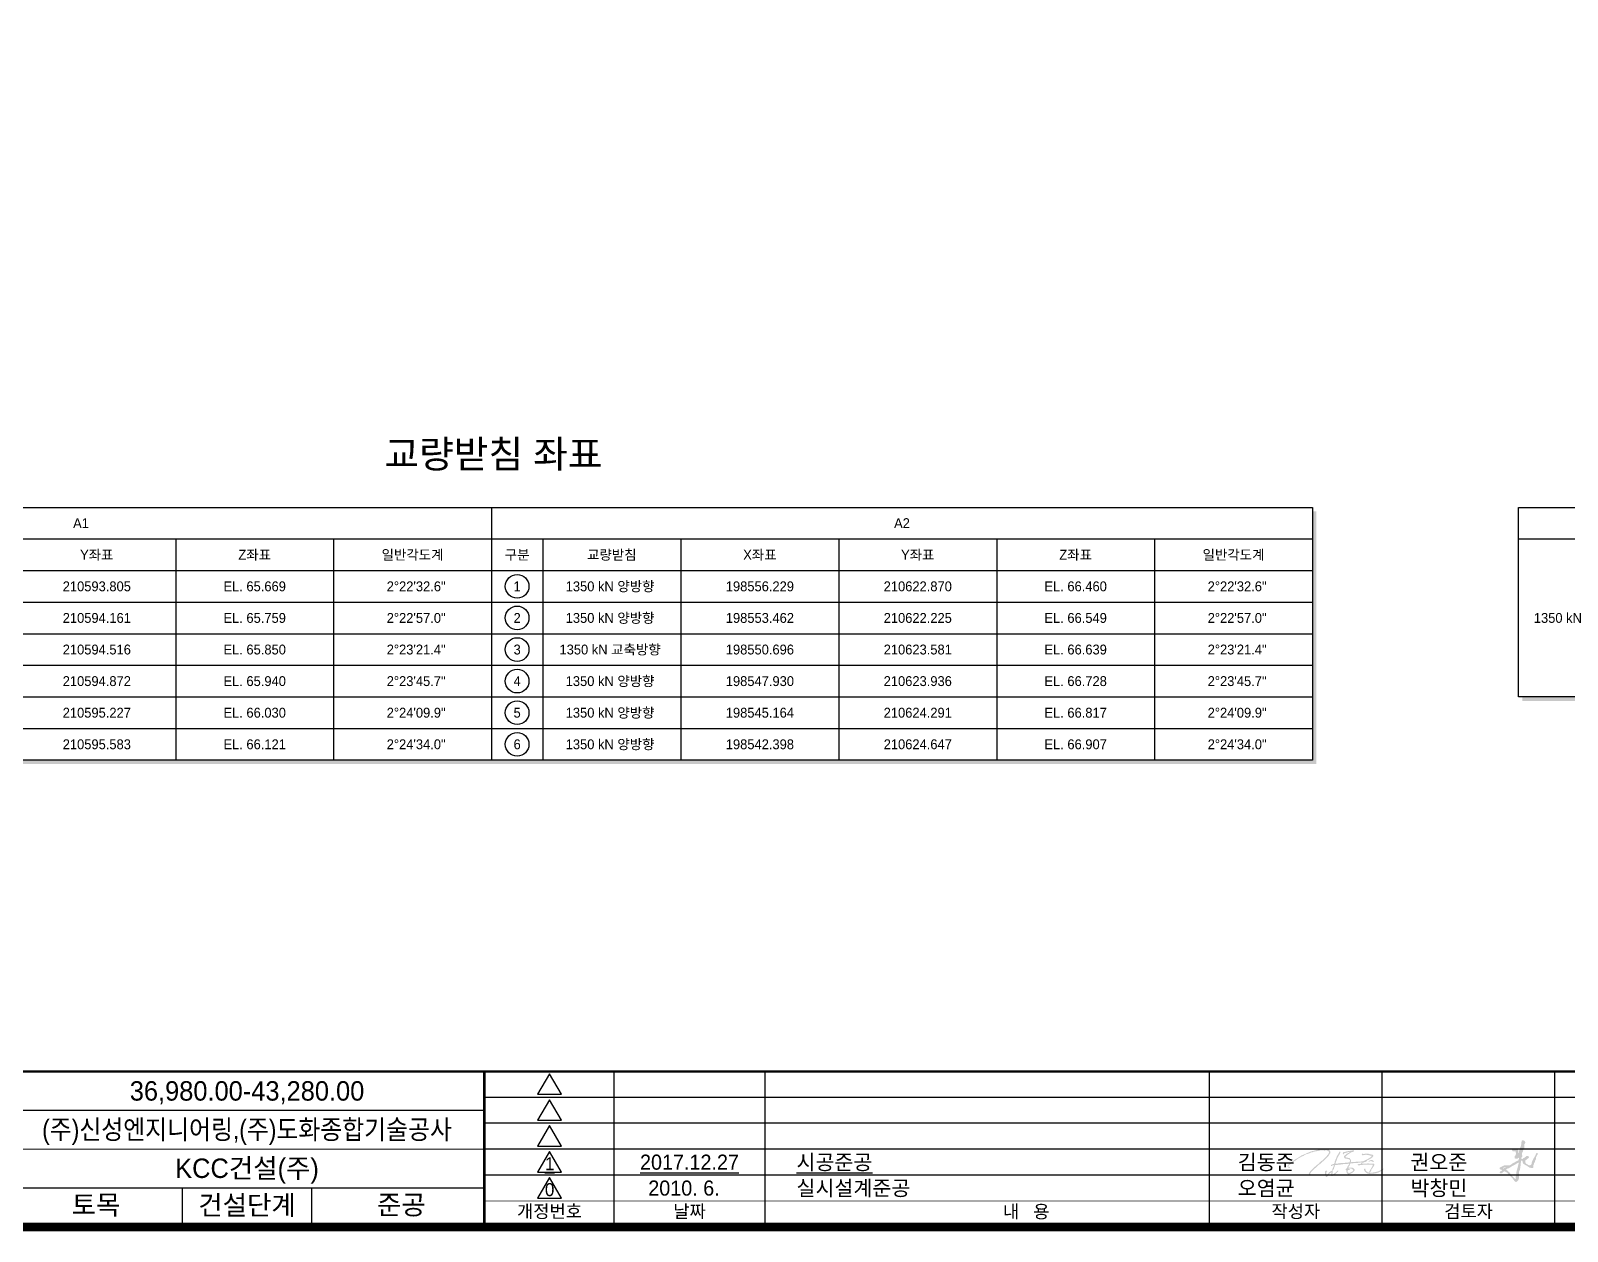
# Model space of a CAD drawing. Header units: feet. Extents: x 0 to 556837, y 0 to 393764.
# Drawn here: x 129597 to 363178, y 16467 to 198882 of the extents above; entities that cross this region are included whole.
import ezdxf
from ezdxf.enums import TextEntityAlignment as Align

# ---------------------------------------------------------------- set-up
doc = ezdxf.new("R2010")
doc.units = ezdxf.units.FT
doc.header["$LTSCALE"] = 150
doc.header["$MEASUREMENT"] = 0
for name, color, linetype in [('CS-DIMT', 3, 'CONTINUOUS'), ('CS-TABL-LIN2', 1, 'CONTINUOUS'), ('CX-BORD', 3, 'CONTINUOUS'), ('CX-BORD-LIN1', 4, 'CONTINUOUS'), ('CX-BORD-LIN2', 3, 'CONTINUOUS'), ('CX-BORD-TEX2', 7, 'CONTINUOUS'), ('CX-BORD-TEX3', 6, 'CONTINUOUS')]:
    doc.layers.add(name, color=color, linetype=linetype)
doc.styles.add('TB_TEXT', font='')
doc.styles.add('TB_WBTXT', font='')
doc.styles.add('TB_WMTXT', font='')
doc.styles.get('TB_TEXT').set_extended_font_data('Dotum')
doc.styles.get('TB_WBTXT').set_extended_font_data('Dotum')
doc.styles.get('TB_WMTXT').set_extended_font_data('Dotum')

# ---------------------------------------------------------------- blocks, each defined once
blk = doc.blocks.new('CXBLKA1-KHC_C2')
at = {"layer": 'CX-BORD-TEX2'}
h = blk.add_hatch(color=256, dxfattribs=at)
h.paths.add_polyline_path([(1744.9, 109.7), (1744.5, 109.4), (1744.5, 109.1), (1744.8, 108.7), (1745.3, 108.5), (1745.6, 108.3), (1745.9, 108), (1746.4, 107.5), (1747, 107), (1747.2, 106.6), (1747.6, 106.1), (1748.2, 105.1), (1748.7, 104.8), (1749.2, 104.2), (1749.7, 103.6), (1750.1, 103.3), (1750.4, 102.8), (1750.9, 102.4), (1751, 102.2), (1751.3, 102.1), (1751.6, 102), (1751.7, 102.3), (1751.8, 102.8), (1751.7, 103.5), (1751.8, 104), (1751.9, 104.5), (1752.2, 104.8), (1752.2, 105.3), (1752.2, 106.6), (1752.2, 107.1), (1752.4, 107.9), (1752.6, 108.7), (1752.9, 109.7), (1753, 110.1), (1753.4, 111.8), (1753.6, 112.5), (1753.7, 113.1), (1753.9, 113.5), (1753.9, 114.2), (1753.9, 114.4), (1753.8, 114.5), (1753.3, 114.3), (1752.6, 113.9), (1752, 113.5), (1751.4, 113), (1750.8, 112.8), (1750.4, 112.5), (1750, 112.3), (1749.3, 112), (1748.8, 111.7), (1747.9, 111.1), (1747.7, 110.9), (1747.1, 110.7), (1746.6, 110.3), (1746.4, 110.1), (1745.5, 110), (1745.4, 109.9)], flags=16)
h.paths.add_polyline_path([(1743.3, 110.9), (1742.9, 110.7), (1742.4, 110.6), (1742.1, 110.3), (1742.1, 110), (1742.1, 109.8), (1742.7, 110.2), (1743, 110.5), (1743.5, 110.5), (1743.7, 110.6), (1743.9, 110.8), (1744.1, 110.9), (1744.3, 111), (1744.5, 111.1), (1744.1, 111.1), (1743.8, 111), (1743.6, 111), (1743.5, 111)], flags=16)
h.paths.add_polyline_path([(1743.8, 107.7), (1743.3, 107.8), (1742.6, 107.7), (1742.1, 107.2), (1741.5, 106.6), (1740.7, 106.3), (1740, 106.5), (1739.6, 106.8), (1739.4, 107.1), (1739.4, 107.3), (1740, 107.7), (1740.4, 108), (1740.9, 108.2), (1741.2, 108.6), (1741.2, 108.9), (1740.8, 109.1), (1739.7, 109.4), (1739.4, 110), (1739.4, 110.3), (1739.4, 110.6), (1740.2, 111), (1741.7, 111.8), (1742.3, 112.1), (1743.2, 112.4), (1743.7, 112.4), (1744.4, 112.4), (1745.3, 112.4), (1746.2, 112.4), (1747.1, 112.4), (1747.3, 112.5), (1748.2, 113.1), (1748.8, 113.5), (1749.5, 114), (1751, 114.8), (1752.1, 115.4), (1752.8, 115.8), (1753.3, 116), (1753.7, 116.1), (1754, 116.7), (1754.1, 117.3), (1754.1, 118), (1754, 118.3), (1753.8, 118.1), (1753.4, 117.8), (1753.1, 117.5), (1752.4, 117.4), (1751.5, 117.6), (1751, 117.8), (1750.9, 118.2), (1750.8, 118.7), (1750.9, 119.5), (1751.7, 120.3), (1751.8, 120.7), (1751.9, 121.1), (1751.8, 121.9), (1751.7, 122.8), (1751.5, 123), (1750.7, 123), (1749.4, 123.2), (1749, 123.8), (1749, 124.3), (1749.7, 124.6), (1750.5, 124.7), (1751.8, 124.7), (1752.8, 124.5), (1753.3, 124.3), (1753.6, 124), (1753.7, 123.3), (1753.7, 122.4), (1753.6, 121.9), (1753.8, 121.8), (1754, 121.9), (1754.3, 122.3), (1754.2, 122.7), (1754.2, 123.2), (1754.5, 123.8), (1754.7, 124.2), (1754.9, 125.4), (1755.5, 126.6), (1755.9, 128.4), (1756, 129.2), (1756.1, 129.7), (1756.1, 130.1), (1756.2, 130.7), (1756.3, 131.1), (1756.5, 131.4), (1757.1, 131.5), (1757.6, 131.4), (1758.3, 131), (1758.7, 130.5), (1758.9, 130), (1758.9, 129.3), (1758.4, 128.7), (1758.3, 128.5), (1758.3, 127.6), (1758.2, 126.9), (1758.2, 126.3), (1758.2, 125.6), (1757.9, 125), (1757.6, 124.4), (1757.4, 124), (1757.3, 123.1), (1756.8, 122.4), (1756.6, 121.8), (1756.5, 120.4), (1756.7, 119.9), (1756.6, 118.9), (1756.5, 118.7), (1756.1, 118.4), (1756, 118), (1756.1, 117.4), (1756.4, 117.2), (1756.8, 117.2), (1757.1, 117.6), (1757.6, 117.9), (1758, 118), (1758.3, 118.2), (1758.8, 118.6), (1760.1, 119.6), (1760.9, 119.5), (1761.7, 119.1), (1761.7, 118.7), (1761.8, 118.3), (1761.1, 117.6), (1760.5, 117.3), (1759.5, 116.4), (1759.1, 116.2), (1759, 115.9), (1759, 115.4), (1759, 115.1), (1759.1, 114.4), (1759.6, 113.7), (1760.5, 113.2), (1761.4, 112.6), (1762, 112.4), (1762.5, 112.3), (1763.4, 112.9), (1763.7, 113.4), (1763.8, 114), (1763.8, 114.4), (1764.1, 115.1), (1764.4, 115.8), (1764.8, 116.6), (1765.7, 118.3), (1766.2, 119.2), (1766.7, 120), (1767.2, 121.3), (1767.5, 121.7), (1767.9, 121.8), (1768.2, 121.8), (1768.5, 121.5), (1768.5, 121.1), (1768.5, 120.8), (1768.3, 120.5), (1768, 120.2), (1767.7, 119.8), (1767.5, 119.2), (1767.2, 118.7), (1767, 118.1), (1767, 117.6), (1767, 117), (1766.7, 116.4), (1766.6, 116.2), (1766.3, 115.5), (1766.2, 114.8), (1766.2, 114.5), (1765.7, 114.1), (1765.5, 113.1), (1765.4, 112.9), (1765.1, 112.6), (1765, 112), (1765.2, 110.8), (1765, 110.6), (1764.6, 110.3), (1763.9, 110.3), (1762.3, 110.7), (1761.6, 111.1), (1761, 111.5), (1759.6, 112.4), (1759.1, 112.6), (1758.6, 113), (1757.9, 113.4), (1757.4, 113.7), (1757.2, 114.2), (1756.8, 115), (1756.9, 115.5), (1756.9, 115.8), (1756.8, 115.9), (1756.5, 116.1), (1755.9, 116), (1755.7, 115.5), (1755.7, 115), (1755.6, 114.4), (1755.5, 113.8), (1755.5, 113), (1755.5, 112.3), (1755.4, 111.9), (1755.3, 111.8), (1755.1, 110.1), (1754.9, 109), (1754.7, 108.4), (1754.4, 108.1), (1754.2, 107.2), (1754.1, 106), (1754.1, 105), (1754.1, 104.3), (1754.2, 103.2), (1754.1, 102.3), (1753.8, 101.4), (1753.5, 101), (1752.9, 100.2), (1752.1, 99.8), (1751.5, 99.9), (1751.3, 100.1), (1750.8, 100.6), (1750.4, 101), (1750.1, 101.4), (1749.4, 102.4), (1749, 102.8), (1748.1, 103.8), (1746.4, 105.5), (1746, 105.8), (1745.5, 106.5), (1745.3, 106.7), (1744.9, 107), (1744.6, 107.1), (1744.5, 107.2)])
h = blk.add_hatch(color=256, dxfattribs=at)
h.paths.add_polyline_path([(1636.6, 108.4), (1636.5, 108.9), (1636.4, 109.4), (1636.5, 109.7), (1637.1, 110), (1637.5, 109.7), (1637.5, 109.3), (1637.6, 108.9), (1637.7, 108.6), (1638, 108.2), (1638.3, 107.9), (1639.1, 107.3), (1639.5, 107), (1639.8, 106.9), (1640.3, 106.8), (1641.5, 106.8), (1642.9, 106.9), (1643.3, 107), (1643.6, 107), (1643.9, 107.1), (1646.2, 107.6), (1646.6, 107.7), (1647.2, 107.9), (1647.6, 108), (1648, 108.2), (1649.2, 108.9), (1650.1, 109.3), (1650.4, 109.6), (1650.8, 109.8), (1651, 110.1), (1651.2, 109.8), (1651.2, 109.4), (1651, 109.2), (1650.8, 108.9), (1650.2, 108.6), (1649.8, 108.3), (1649.5, 108.1), (1649.2, 107.9), (1648.9, 107.8), (1647.5, 107), (1647, 106.9), (1646.5, 106.7), (1646.2, 106.6), (1645.4, 106.4), (1644.1, 106.2), (1643.3, 106.2), (1641.9, 106), (1641.4, 106), (1640.9, 105.9), (1640.7, 105.9), (1640.4, 105.9), (1639.9, 106), (1639.6, 106.1), (1639.1, 106.2), (1638.9, 106.3), (1638.1, 106.8), (1637.8, 107.1), (1637.5, 107.3), (1637.2, 107.5), (1637.1, 107.7), (1637, 107.8), (1637, 107.9), (1636.9, 108), (1636.8, 108.1), (1636.8, 108.2)])
h.paths.add_polyline_path([(1639.9, 115.5), (1640, 115.3), (1640.3, 115.2), (1640.6, 115.4), (1640.7, 115.5), (1640.9, 115.5), (1641.4, 115.7), (1641.9, 115.6), (1642.5, 115.3), (1643.1, 115.1), (1643.5, 115), (1643.7, 115.1), (1643.6, 115.9), (1643.3, 116.1), (1642.6, 116.4), (1642.3, 116.5), (1641.9, 116.6), (1641.7, 116.5), (1641.5, 116.3), (1641.3, 116.2), (1641.1, 116.1), (1640.8, 116), (1640.4, 115.9), (1640.3, 115.9), (1640.1, 115.9)], flags=17)
h.paths.add_polyline_path([(1624.1, 108.6), (1623.8, 108), (1624, 107.4), (1624.1, 107), (1624.3, 106.9), (1624.7, 106.7), (1625, 106.6), (1625.7, 106.8), (1626.2, 107.1), (1627.2, 107.6), (1627.8, 108), (1628.1, 108.2), (1628.3, 108.5), (1628, 109), (1627.9, 109.2), (1627.6, 109.5), (1627.2, 109.8), (1626.7, 110), (1626.3, 110), (1625.8, 110.1), (1625.3, 110), (1624.6, 109.9), (1624.4, 109.8), (1624.2, 109.6), (1624.4, 109.5), (1625, 109.6), (1625.4, 109.6), (1625.6, 109.3), (1625.4, 109), (1624.8, 108.9), (1624.5, 108.9), (1624.3, 108.9), (1624.2, 108.8)], flags=16)
h.paths.add_polyline_path([(1611.7, 111.9), (1611.4, 112), (1611.3, 112.3), (1611.4, 112.5), (1611.6, 112.8), (1611.7, 113), (1611.9, 113), (1612.3, 113.2), (1612.4, 113.2), (1613.1, 113.4), (1613.4, 113.4), (1613.5, 113.4), (1613.6, 113.5), (1613.8, 113.7), (1613.9, 114), (1614, 114.4), (1614.2, 115), (1614.2, 115.3), (1614.6, 116.4), (1615, 117.2), (1615.1, 117.5), (1615.2, 117.8), (1615.4, 118.1), (1615.6, 119), (1616.1, 119.9), (1616.3, 120.2), (1616.5, 120.6), (1616.7, 120.8), (1617.1, 121.5), (1617.4, 121.9), (1617.5, 122.3), (1617.6, 122.5), (1617.7, 122.8), (1617.9, 122.9), (1618, 122.9), (1618.4, 122.7), (1618.5, 122.3), (1618.5, 122.1), (1618.4, 121.9), (1618.2, 121.7), (1618.1, 121.4), (1618, 121.2), (1617.7, 120.7), (1617.5, 120.3), (1617.4, 120.2), (1617, 119.5), (1616.7, 119), (1616.6, 118.8), (1616.4, 118.4), (1616.2, 118.2), (1616.2, 117.6), (1616, 117.4), (1615.9, 117), (1615.8, 116.8), (1615.7, 116.6), (1615.6, 116.3), (1615.5, 115.9), (1615.1, 115.2), (1615.1, 115), (1615, 114.8), (1614.9, 114.4), (1614.9, 114.1), (1614.8, 113.9), (1614.7, 113.8), (1614.8, 113.7), (1615, 113.7), (1615.6, 113.7), (1616.3, 113.7), (1616.6, 113.8), (1616.8, 113.9), (1617.2, 114), (1617.4, 114), (1618, 114.1), (1618.3, 114), (1618.6, 114.1), (1620.3, 114.2), (1620.9, 114.2), (1621.7, 114.3), (1622.4, 114.4), (1622.7, 114.4), (1624.1, 114.5), (1624.8, 114.6), (1625.1, 114.6), (1625.3, 114.6), (1625.4, 114.7), (1625.5, 115), (1625.6, 115.2), (1625.6, 115.3), (1625.7, 116), (1625.7, 116.2), (1625.6, 116.4), (1625.5, 116.6), (1625.3, 116.8), (1625, 117), (1624.7, 117.1), (1624.5, 117.2), (1624.2, 117.3), (1624, 117.3), (1623.4, 117.4), (1623.1, 117.4), (1622.6, 117.5), (1621.9, 117.7), (1621.6, 117.9), (1621.4, 118.2), (1621.2, 118.6), (1621.1, 118.9), (1621.2, 119.2), (1621.4, 119.6), (1621.5, 119.8), (1621.7, 119.9), (1622.3, 120.3), (1622.7, 120.6), (1622.9, 120.9), (1623.9, 121.5), (1624.1, 121.6), (1624.7, 121.9), (1624.9, 122.1), (1625.1, 122.2), (1625.4, 122.3), (1625.5, 122.4), (1625.7, 122.6), (1625.8, 122.6), (1625.7, 122.7), (1625.2, 122.6), (1624.9, 122.5), (1624.5, 122.5), (1624.1, 122.4), (1623.8, 122.4), (1623.5, 122.2), (1623.3, 122.1), (1622.9, 122), (1622.7, 122), (1622, 121.8), (1621.7, 121.6), (1621.5, 121.6), (1621.2, 121.3), (1621.2, 121), (1621.2, 120.9), (1621.1, 120.8), (1620.9, 120.8), (1620.7, 120.9), (1620.4, 121.2), (1620.3, 121.5), (1620.3, 121.8), (1620.5, 122.1), (1620.6, 122.3), (1620.9, 122.4), (1621.2, 122.5), (1621.5, 122.5), (1621.9, 122.6), (1622.4, 122.7), (1622.6, 122.8), (1622.9, 122.9), (1623.9, 123.1), (1624.4, 123.2), (1624.9, 123.3), (1625.3, 123.4), (1625.5, 123.4), (1626.7, 123.5), (1627.1, 123.6), (1627.5, 123.7), (1627.9, 123.8), (1628.3, 123.9), (1628.5, 123.9), (1628.8, 123.6), (1628.9, 123.3), (1628.7, 123), (1628.5, 123), (1628.3, 122.9), (1628.4, 122.8), (1628.3, 122.7), (1628, 122.6), (1627.7, 122.6), (1627.3, 122.5), (1627.1, 122.5), (1626.9, 122.3), (1626.5, 122.2), (1626.2, 122.1), (1625.8, 121.7), (1625.5, 121.5), (1625.2, 121.4), (1625, 121.2), (1624.5, 120.9), (1624.3, 120.8), (1624, 120.5), (1623.6, 120.3), (1623.4, 120.1), (1623, 119.8), (1622.6, 119.4), (1622.5, 119.3), (1622.3, 119.1), (1622.3, 118.7), (1622.8, 118.4), (1623.1, 118.3), (1623.4, 118.3), (1623.8, 118.2), (1624.6, 118), (1624.9, 118), (1625.2, 118), (1625.7, 117.6), (1625.9, 117.3), (1626, 117.1), (1626.1, 116.9), (1626.3, 116.7), (1626.4, 116.4), (1626.4, 116.1), (1626.4, 115.6), (1626.4, 115.3), (1626.4, 115), (1626.3, 114.9), (1626.4, 114.8), (1626.7, 114.8), (1627.3, 114.9), (1628.2, 114.9), (1628.5, 114.9), (1628.8, 115), (1629.1, 115), (1630.2, 115.1), (1630.6, 115.1), (1631.4, 115.1), (1631.7, 115.1), (1632.1, 115.1), (1633.8, 115.2), (1634.3, 115.3), (1634.8, 115.5), (1635.1, 115.5), (1635.4, 115.5), (1635.8, 115.5), (1636, 115.6), (1636.6, 115.8), (1637, 116.1), (1638, 116.6), (1638.1, 116.6), (1638.4, 116.7), (1639.2, 117.1), (1639.4, 117.3), (1640.1, 117.7), (1640.4, 117.8), (1640.7, 118.1), (1641, 118.2), (1641.3, 118.4), (1641.4, 118.5), (1641.6, 118.7), (1641.8, 118.9), (1641.9, 119.1), (1642.3, 119.3), (1642.2, 119.5), (1642.1, 119.7), (1642, 119.8), (1641.7, 119.8), (1641.3, 119.8), (1640.6, 120), (1640.2, 120.1), (1639.6, 120.2), (1639, 120.3), (1638.3, 120.4), (1637.8, 120.4), (1637.3, 120.4), (1637.1, 120.3), (1636.8, 120.3), (1636.3, 120.3), (1636, 120.2), (1635.7, 120.1), (1635.5, 120.1), (1635.2, 120.1), (1635, 120.2), (1634.9, 120.5), (1635, 120.6), (1634.7, 120.9), (1635.1, 121.3), (1635.2, 121.3), (1635.4, 121.3), (1635.7, 121.1), (1635.8, 121.1), (1636.4, 121.1), (1637.1, 121.2), (1637.4, 121.2), (1637.9, 121.3), (1638.9, 121.3), (1639.6, 121.2), (1640.1, 121.1), (1640.5, 121), (1641.1, 120.8), (1641.8, 120.7), (1642.2, 120.6), (1642.7, 120.5), (1643.2, 120.3), (1643.4, 120), (1643.5, 119.7), (1643.4, 119.4), (1643.2, 119.1), (1643, 118.7), (1642.8, 118.5), (1642.6, 118.4), (1642.3, 118.1), (1641.7, 117.7), (1641.4, 117.5), (1641.1, 117.3), (1640.8, 117.2), (1640.4, 117), (1640.1, 116.8), (1639.1, 116.3), (1638.8, 116.1), (1638.6, 115.9), (1638.5, 115.7), (1638.3, 115.4), (1638.2, 115.2), (1638, 115.2), (1637.8, 115.1), (1637.3, 115), (1637, 114.9), (1636.5, 114.8), (1636.3, 114.7), (1636, 114.5), (1636, 114.5), (1635.4, 114.3), (1635.2, 114.1), (1635, 114), (1634.8, 113.9), (1634.8, 113.7), (1635.3, 113.6), (1636.1, 113.8), (1636.5, 113.8), (1636.9, 113.8), (1637.3, 113.8), (1637.6, 113.8), (1638.8, 113.8), (1639.5, 113.9), (1639.6, 113.9), (1640, 113.8), (1641.2, 113.8), (1642, 113.8), (1642.4, 113.8), (1642.9, 113.7), (1643.3, 113.8), (1643.6, 113.8), (1643.9, 113.6), (1644.2, 113.4), (1644.3, 113.2), (1644.3, 112.9), (1644.2, 112.6), (1644.1, 112.4), (1644.1, 112.2), (1643.9, 112), (1643.2, 110.8), (1643, 110.5), (1642.7, 110.1), (1642.4, 109.8), (1642.1, 109.3), (1641.9, 109.1), (1641.9, 108.8), (1641.9, 108.5), (1641.7, 108.2), (1641.5, 107.9), (1641.5, 107.5), (1641.1, 107.3), (1640.8, 107.1), (1640.6, 107), (1640.4, 107), (1640.2, 107), (1640, 107.1), (1640, 107.3), (1640.3, 107.5), (1640.5, 107.6), (1640.6, 107.9), (1640.7, 108), (1640.8, 108.2), (1641.2, 109.1), (1641.6, 109.7), (1641.7, 110), (1641.9, 110.3), (1642.1, 110.6), (1642.4, 111.1), (1642.9, 111.9), (1643.1, 112.3), (1643.1, 112.5), (1643.1, 112.7), (1643, 112.8), (1642.7, 112.9), (1642.3, 112.9), (1641.8, 112.8), (1641.3, 112.9), (1639.6, 113), (1639.1, 113), (1638.7, 113), (1638.2, 113), (1638, 112.9), (1637.7, 112.9), (1637.4, 112.9), (1637.1, 112.9), (1636.9, 112.8), (1636.6, 112.8), (1635.4, 112.8), (1635, 112.7), (1634.7, 112.7), (1633.7, 112.6), (1632.9, 112.5), (1632.5, 112.5), (1632.3, 112.4), (1632.1, 112.3), (1631.8, 112.5), (1631.6, 112.8), (1631.6, 113), (1631.7, 113.2), (1631.8, 113.3), (1632.2, 113.3), (1632.3, 113.4), (1632.8, 113.5), (1633.3, 113.5), (1633.6, 113.5), (1633.9, 113.6), (1634, 113.7), (1634.3, 114.1), (1634.5, 114.4), (1634.6, 114.5), (1635, 114.6), (1635.1, 114.7), (1635.2, 114.9), (1634.7, 114.8), (1634.5, 114.7), (1634.1, 114.6), (1633.8, 114.6), (1633.5, 114.5), (1632.6, 114.4), (1632.2, 114.4), (1631.9, 114.3), (1630.4, 114.2), (1629.9, 114.2), (1629.4, 114.2), (1629, 114.1), (1628.6, 114.1), (1627.6, 114), (1626.8, 113.9), (1626.5, 114), (1626.3, 113.9), (1626.1, 113.8), (1625.7, 113.3), (1625.5, 112.5), (1625.5, 112.4), (1625.2, 112), (1625, 111.8), (1624.7, 111.3), (1624.7, 111.1), (1624.7, 110.9), (1624.5, 110.6), (1624.5, 110.5), (1624.7, 110.5), (1625.1, 110.6), (1625.6, 110.7), (1626, 110.7), (1626.6, 110.7), (1627, 110.7), (1627.4, 110.7), (1627.7, 110.5), (1628.3, 110.2), (1628.6, 109.9), (1629, 109.6), (1629.1, 109.4), (1629.3, 109), (1629.3, 108.7), (1629.1, 108.3), (1628.9, 108.1), (1628.6, 107.7), (1628.5, 107.5), (1628.3, 107.4), (1627.8, 107), (1627.1, 106.5), (1626.7, 106.3), (1626.3, 106.1), (1625.7, 105.8), (1625.2, 105.7), (1624.8, 105.6), (1624.3, 105.7), (1624.1, 105.8), (1623.7, 106.1), (1623.4, 106.4), (1623.3, 106.6), (1623.2, 106.8), (1623.1, 107.1), (1623.1, 107.3), (1623.1, 107.6), (1623, 108.4), (1623, 108.7), (1622.8, 108.8), (1622.6, 108.9), (1622.5, 109.2), (1622.5, 109.4), (1622.9, 110), (1623.2, 110.1), (1623.5, 110.4), (1623.6, 110.7), (1623.7, 110.9), (1624, 111.7), (1624.2, 112), (1624.5, 112.5), (1624.7, 112.8), (1624.9, 113.1), (1625, 113.2), (1625.1, 113.4), (1625, 113.5), (1625, 113.7), (1624.8, 113.8), (1624.5, 113.7), (1624, 113.6), (1623.7, 113.5), (1622.8, 113.5), (1622.4, 113.5), (1620.5, 113.3), (1620.1, 113.3), (1618.2, 113), (1617.4, 112.9), (1616.9, 112.9), (1616.4, 112.8), (1615.4, 112.7), (1614.9, 112.7), (1614.3, 112.7), (1614.3, 112.3), (1614.2, 112.1), (1614.2, 111.8), (1614.1, 111.4), (1614, 111.1), (1613.7, 110.5), (1613.6, 110.1), (1613.5, 109.8), (1613.4, 109.5), (1613, 109.1), (1612.9, 108.8), (1612.6, 108.5), (1612.5, 108.3), (1612.4, 108.2), (1612.7, 107.6), (1612.6, 107.3), (1612.5, 106.9), (1612.5, 106.6), (1612.4, 106.3), (1612.4, 106), (1612.4, 105.8), (1612.5, 105.5), (1612.6, 105.5), (1613, 105.7), (1613.4, 105.9), (1614, 106.3), (1614.3, 106.6), (1614.6, 106.8), (1615.4, 107.4), (1615.5, 107.7), (1615.9, 108.1), (1616.6, 108.4), (1616.8, 108.3), (1616.9, 108.2), (1616.8, 107.9), (1616.6, 107.7), (1616.4, 107.5), (1616.1, 107.1), (1615.8, 106.9), (1615.4, 106.6), (1615.2, 106.4), (1615, 106.2), (1614.8, 105.9), (1613.4, 104.8), (1612.8, 104.5), (1612.6, 104.4), (1612.3, 104.3), (1611.9, 104.2), (1611.8, 104.3), (1611.6, 104.5), (1611.4, 104.7), (1611.4, 104.9), (1611.6, 105.4), (1611.5, 105.7), (1611.5, 106), (1611.6, 106.3), (1611.5, 106.6), (1611.6, 107), (1611.6, 107.2), (1611.5, 107.3), (1611.4, 107.2), (1611.2, 106.9), (1611, 106.7), (1610.9, 106.7), (1610.3, 106.2), (1610.1, 105.9), (1609.8, 105.7), (1609.1, 104.4), (1608.8, 104.1), (1608.3, 103.7), (1607.8, 103.6), (1607.5, 103.7), (1607.3, 104), (1607.2, 104.4), (1607.1, 104.8), (1606.9, 105.4), (1606.7, 106.9), (1606.7, 107.3), (1606.8, 107.7), (1607.1, 108.1), (1607.3, 108.3), (1607.6, 108.4), (1607.7, 108.3), (1607.9, 108.4), (1608.1, 108.5), (1608.5, 108.1), (1608.5, 107.9), (1608.2, 107.6), (1608, 107.4), (1607.9, 107.1), (1607.8, 106.7), (1607.8, 106.4), (1607.9, 105.6), (1607.9, 105.3), (1608, 104.9), (1608.2, 104.8), (1608.5, 105.1), (1608.6, 105.4), (1608.8, 105.8), (1609.8, 106.9), (1610.2, 107.3), (1610.5, 107.5), (1611.1, 107.9), (1611.4, 108.1), (1611.9, 108.3), (1612, 108.4), (1612.2, 108.7), (1612.4, 109), (1612.4, 109.2), (1612.3, 109.4), (1612.7, 110), (1612.7, 110.3), (1612.9, 110.7), (1613, 111), (1613.1, 111.2), (1613.3, 111.5), (1613.5, 112.2), (1613.6, 112.5), (1613.5, 112.6), (1613.3, 112.5), (1613, 112.4), (1612.7, 112.4), (1612.4, 112.3), (1612, 111.9), (1612, 111.9), (1611.9, 111.8)])
h.paths.add_polyline_path([(1579.5, 110.5), (1579, 110.7), (1578.6, 111), (1578.5, 111.1), (1578.4, 111.2), (1578.2, 111.7), (1578.2, 111.9), (1578.5, 112.4), (1579.2, 113.3), (1579.4, 113.6), (1579.8, 113.9), (1580.4, 114.3), (1580.7, 114.6), (1581.1, 114.9), (1581.4, 115.1), (1581.8, 115.3), (1582.2, 115.6), (1583.2, 116.2), (1583.8, 116.7), (1584.1, 116.9), (1584.6, 117.2), (1585, 117.4), (1585.2, 117.5), (1585.4, 117.7), (1586.5, 118.3), (1586.9, 118.6), (1587.4, 118.9), (1587.9, 119.2), (1588.4, 119.6), (1588.9, 119.9), (1589.3, 120), (1590.8, 120.7), (1591.2, 120.9), (1591.6, 121), (1591.9, 121.1), (1592.5, 121.5), (1593.1, 121.7), (1594.4, 122.2), (1595.3, 122.7), (1595.7, 122.7), (1597, 123.2), (1598.3, 123.5), (1598.7, 123.6), (1600.1, 124), (1600.7, 124.1), (1601.1, 124.2), (1602.9, 124.5), (1604, 124.6), (1604.6, 124.6), (1606.1, 124.6), (1606.5, 124.6), (1607.2, 124.6), (1607.7, 124.5), (1608.8, 124.5), (1609.2, 124.3), (1609.5, 124.2), (1609.8, 124.2), (1610.2, 123.8), (1610.4, 123.6), (1610.6, 123.2), (1610.7, 122.9), (1610.8, 122.2), (1610.7, 121.7), (1610.2, 120.8), (1610.1, 120.7), (1609.2, 119.3), (1608.8, 119), (1608.6, 118.7), (1608.4, 118.4), (1608.1, 118.3), (1608, 118.2), (1607.8, 117.9), (1607.6, 117.7), (1607.4, 117.4), (1607.2, 117.2), (1606.8, 117), (1606.1, 116.3), (1605.7, 115.9), (1605.5, 115.6), (1605.1, 115.4), (1604.7, 114.9), (1604.4, 114.7), (1603.3, 113.7), (1602, 112.8), (1601.5, 112.4), (1601.3, 112.1), (1601, 111.9), (1600.5, 111.4), (1600.3, 111.2), (1600.1, 111), (1599.3, 110.3), (1598.5, 109.5), (1597.8, 108.8), (1597.6, 108.6), (1597.4, 108.4), (1597.2, 108.2), (1597, 108), (1596.7, 107.9), (1596.1, 107.1), (1595.7, 106.5), (1595.5, 106.2), (1595.5, 106), (1595.5, 105.8), (1595.5, 105.7), (1595.4, 105.5), (1595.1, 105.4), (1594.8, 105.5), (1594.4, 105.9), (1594.5, 106.3), (1594.7, 106.7), (1595.3, 107.5), (1595.5, 107.9), (1595.7, 108.1), (1595.9, 108.3), (1596.1, 108.5), (1596.3, 108.7), (1596.8, 109.1), (1597.3, 109.6), (1597.7, 110.2), (1598.2, 110.5), (1598.8, 111.1), (1599.1, 111.4), (1599.5, 111.7), (1599.8, 112), (1600.3, 112.5), (1602.2, 113.9), (1602.9, 114.8), (1603.5, 115.2), (1603.7, 115.5), (1604, 115.7), (1604.6, 116), (1605, 116.4), (1605.3, 116.7), (1605.7, 117.2), (1607, 118.4), (1607.9, 119.3), (1608.4, 120), (1608.9, 120.5), (1609.2, 120.9), (1609.4, 121.3), (1609.6, 121.6), (1609.7, 121.9), (1609.8, 122.1), (1609.8, 122.4), (1609.8, 122.7), (1609.7, 122.9), (1609.4, 123.1), (1608.6, 123.6), (1608.1, 123.7), (1607.7, 123.7), (1607.4, 123.7), (1606.8, 123.7), (1606.3, 123.6), (1605.9, 123.7), (1605.5, 123.7), (1605.1, 123.7), (1604.9, 123.8), (1603, 123.7), (1602.5, 123.6), (1601.3, 123.3), (1600.5, 123.2), (1599.6, 123.1), (1599.3, 123), (1597.9, 122.7), (1597.3, 122.4), (1596.7, 122.3), (1595.9, 122.1), (1595.7, 121.9), (1595, 121.6), (1594.6, 121.6), (1594.3, 121.4), (1593.4, 121.1), (1592.8, 121), (1592.3, 120.8), (1591.9, 120.6), (1591.2, 120.2), (1591, 120), (1590.5, 119.7), (1590.2, 119.5), (1589.2, 119.2), (1588.9, 119), (1588.4, 118.7), (1587.9, 118.4), (1587.6, 118.2), (1587.2, 118.1), (1586.9, 118), (1586, 117.3), (1585.6, 117), (1585.3, 116.8), (1585, 116.7), (1584.5, 116.2), (1584.2, 116), (1584, 115.9), (1583.8, 115.7), (1583.3, 115.5), (1583, 115.2), (1582.8, 115), (1582.5, 114.8), (1582, 114.7), (1581.7, 114.4), (1581.4, 114.2), (1581, 113.8), (1580.7, 113.4), (1580.4, 113.3), (1580.2, 113.2), (1579.8, 112.9), (1579.5, 112.6), (1579.1, 112.3), (1578.9, 112), (1578.8, 111.8), (1578.8, 111.7), (1578.9, 111.4), (1579, 111.3), (1579.3, 111.1), (1579.4, 111.2), (1579.8, 111.3), (1580, 111.1), (1580.1, 110.9), (1580, 110.7), (1579.8, 110.6), (1579.7, 110.6)])
at = {"layer": 'CX-BORD-LIN1', "const_width": 6.56}
blk.add_lwpolyline([(2693.6, 65.6), (82, 65.6), (82, 1883.2), (2693.6, 1883.2)], close=True, dxfattribs=at)
at = {"layer": 'CX-BORD-LIN1'}
for points, const_width in [([(2693.6, 183.7), (82, 183.7)], 1.97), ([(967.8, 65.6), (967.8, 183.7)], 1.97), ([(1066.3, 65.6), (1066.3, 183.7)], 0.984), ([(1181.1, 65.6), (1181.1, 183.7)], 0.984), ([(1912.7, 85.3), (967.8, 85.3)], 0.656)]:
    blk.add_lwpolyline(points, dxfattribs=dict(at, const_width=const_width))
for points in [[(1017.3, 182), (1008.3, 166.4), (1026.3, 166.4)], [(1017.3, 162.3), (1008.3, 146.7), (1026.3, 146.7)], [(1017.3, 142.6), (1008.3, 127), (1026.3, 127)], [(1017.3, 122.9), (1008.3, 107.3), (1026.3, 107.3)], [(1017.3, 103.2), (1008.3, 87.6), (1026.3, 87.6)]]:
    blk.add_lwpolyline(points, close=True, dxfattribs=at)
for points in [[(1519, 65.6), (1519, 183.7)], [(1650.3, 65.6), (1650.3, 183.7)], [(1781.5, 65.6), (1781.5, 183.7)]]:
    blk.add_lwpolyline(points, dxfattribs=at)
at = {"layer": 'CX-BORD-LIN2'}
blk.add_line((1912.7, 164), (967.8, 164), dxfattribs=at)
at = {"layer": 'CX-BORD-LIN2', "const_width": 0.984}
for points in [[(967.8, 154.2), (508.5, 154.2)], [(967.8, 124.7), (508.5, 124.7)], [(967.8, 95.1), (508.5, 95.1)], [(738.2, 65.6), (738.2, 95.1)], [(836.6, 65.6), (836.6, 95.1)]]:
    blk.add_lwpolyline(points, dxfattribs=at)
at = {"layer": 'CX-BORD-LIN2'}
for points in [[(1912.7, 144.4), (967.8, 144.4)], [(1912.7, 124.7), (967.8, 124.7)], [(1912.7, 105), (967.8, 105)]]:
    blk.add_lwpolyline(points, dxfattribs=at)
at = {"layer": 'CX-BORD-LIN1', "style": 'TB_TEXT'}
for tag, height, p in [('TR_RNUM5', 9.84, (1017.4, 172.7)), ('TR_RDAT5', 11.5, (1123.7, 173.9)), ('TR_DGN5', 11.5, (1562.1, 173.9)), ('TR_CHK5', 11.5, (1693.3, 173.9)), ('TR_APP5', 11.5, (1824.5, 173.9)), ('TR_RNUM4', 9.84, (1017.4, 153)), ('TR_RDAT4', 11.5, (1123.7, 154.2)), ('TR_DGN4', 11.5, (1562.1, 154.2)), ('TR_CHK4', 11.5, (1693.3, 154.2)), ('TR_APP4', 11.5, (1824.5, 154.2)), ('TR_RDAT3', 11.5, (1123.7, 134.5)), ('TR_DGN3', 11.5, (1562.1, 134.5)), ('TR_CHK3', 11.5, (1693.3, 134.5)), ('TR_APP3', 11.5, (1824.5, 134.5)), ('TR_RNUM3', 9.84, (1017.4, 133.3)), ('TR_RNUM2', 9.84, (1017.4, 113.6)), ('TR_RDAT2', 11.5, (1123.7, 114.8)), ('TR_DGN2', 11.5, (1562.1, 114.8)), ('TR_CHK2', 11.5, (1693.3, 114.8)), ('TR_APP2', 11.5, (1824.5, 114.8)), ('TR_RNUM1', 9.84, (1017.4, 94)), ('TR_RDAT1', 11.5, (1123.7, 95.1)), ('TR_DGN1', 11.5, (1562.1, 95.1)), ('TR_CHK1', 11.5, (1693.3, 95.1)), ('TR_APP1', 11.5, (1824.5, 95.1))]:
    blk.add_attdef(tag, text='', height=height, dxfattribs=at).set_placement(p, align=Align.MIDDLE_CENTER)
for tag, p in [('TR_RCON5', (1205.1, 173.9)), ('TR_RCON4', (1205.1, 154.2)), ('TR_RCON3', (1205.1, 134.5)), ('TR_RCON2', (1205.1, 114.8)), ('TR_RCON1', (1205.1, 95.1))]:
    blk.add_attdef(tag, text='', height=11.5, dxfattribs=at).set_placement(p, align=Align.MIDDLE_LEFT)
at = {"layer": 'CX-BORD-LIN2', "style": 'TB_TEXT'}
blk.add_attdef('TD_VERSION', text='', height=9.84, rotation=90, dxfattribs=at).set_placement((2708.3, 223.1), align=Align.MIDDLE_CENTER)
at = {"layer": 'CX-BORD-TEX2', "style": 'TB_WMTXT'}
for tag, height, p in [('TB_CNAME', 16.4, (132.4, 1810.5)), ('TB_CSCOP', 13.1, (136.6, 1784.2))]:
    blk.add_attdef(tag, text='', height=height, dxfattribs=at).set_placement(p, align=Align.BOTTOM_LEFT)
at = {"layer": 'CX-BORD-TEX2', "style": 'TB_WBTXT'}
for tag, height, p in [('TB_MTITIL', 32.8, (1387.8, 1815.4)), ('TB_STITL', 23, (1387.8, 1766.2))]:
    blk.add_attdef(tag, text='', height=height, dxfattribs=at).set_placement(p, align=Align.MIDDLE_CENTER)
at = {"layer": 'CX-BORD-TEX3', "style": 'TB_TEXT'}
for s, height, p in [('건설단계', 14.76, (787.4, 82.4)), ('개정번호', 9.84, (1017.3, 77.6)), ('날짜', 9.84, (1123.7, 77.6)), ('내   용', 9.84, (1379.6, 77.4)), ('작성자', 9.84, (1584.6, 77.6)), ('검토자', 9.84, (1715.9, 77.6))]:
    blk.add_text(s, height=height, dxfattribs=at).set_placement(p, align=Align.MIDDLE)
for tag, height, p in [('TD_LNDST', 14.8, (787.4, 169)), ('TD_DSECT', 14.8, (2068.6, 169)), ('TD_DDIST', 14.8, (2229.3, 169)), ('TD_DNAME_TOP', 14.8, (2559.1, 157.3)), ('TD_CSECT', 14.8, (2068.6, 139.4)), ('TD_CDIST', 14.8, (2229.3, 139.4)), ('TD_DNAME_MAIN', 14.8, (2559.1, 136.1)), ('TD_CCOMP', 14.8, (787.4, 110.2)), ('TD_HSCAL', 14.8, (2121.6, 110.7)), ('TD_VSCAL', 14.8, (2237.1, 110.7)), ('TD_DNAME_BOT', 9.84, (2559.1, 115.6)), ('TD_FIELD', 14.8, (672.6, 82.4)), ('TD_CSTEP', 14.8, (904.7, 82.4)), ('TD_DWGCODE', 14.8, (2171.9, 81.3)), ('TD_DWGNO', 14.8, (2559.1, 82))]:
    blk.add_attdef(tag, text='', height=height, dxfattribs=at).set_placement(p, align=Align.MIDDLE_CENTER)
for tag, height, width, p in [('TD_DCOMP', 14.8, 0.9, (787.4, 139.7)), ('TD_CNAME', 15.7, 0.78, (295.3, 90.5))]:
    blk.add_attdef(tag, text='', height=height, dxfattribs=dict(at, width=width)).set_placement(p, align=Align.MIDDLE_CENTER)

msp = doc.modelspace()

# ---------------------------------------------------------------- linework, layer by layer
at = {"layer": 'CS-TABL-LIN2'}
for p, q in [((151643, 126460), (151643, 126460)), ((175643, 126460), (175643, 126460)), ((199643, 126460), (199643, 88060)), ((207443, 126460), (207443, 126460)), ((228443, 126460), (228443, 126460)), ((252443, 126460), (252443, 126460)), ((276443, 126460), (276443, 126460)), ((300443, 126460), (300443, 126460)), ((74843, 121660), (324443, 121660)), ((151643, 121660), (151643, 88060)), ((175643, 121660), (175643, 88060)), ((207443, 121660), (207443, 88060)), ((228443, 121660), (228443, 88060)), ((252443, 121660), (252443, 88060)), ((276443, 121660), (276443, 88060)), ((300443, 121660), (300443, 88060)), ((355750, 121660), (433750, 121660)), ((74843, 116860), (324443, 116860)), ((355750, 116860), (355750, 116860)), ((74843, 112060), (324443, 112060)), ((355750, 112060), (355750, 112060)), ((74843, 107260), (324443, 107260)), ((355750, 107260), (355750, 107260)), ((74843, 102460), (324443, 102460)), ((355750, 102460), (355750, 102460)), ((74843, 97660), (324443, 97660)), ((74843, 92860), (324443, 92860))]:
    msp.add_line(p, q, dxfattribs=at)
for points in [[(74843, 126460), (324443, 126460), (324443, 88060), (74843, 88060)], [(355750, 126460), (433750, 126460), (433750, 97660), (355750, 97660)]]:
    msp.add_lwpolyline(points, close=True, dxfattribs=at)
for centre in [(203543, 114460), (203543, 109660), (203543, 104860), (203543, 100060), (203543, 95260), (203543, 90460)]:
    msp.add_circle(centre, 1800, dxfattribs=at)
for points in [[(324443, 125860), (325043, 125860), (324443, 88060), (325043, 88060)], [(356350, 97660), (434350, 97660), (356350, 97060), (434350, 97060)], [(75443, 88060), (325043, 88060), (75443, 87460), (325043, 87460)]]:
    msp.add_solid(points, dxfattribs=at)

# ---------------------------------------------------------------- block references
at = {"layer": 'CX-BORD', "linetype": 'ByBlock'}
ref = msp.add_blockref('CXBLKA1-KHC_C2', (5000, 4000), dxfattribs=dict(at, xscale=200, yscale=200, zscale=200))
ref.add_attrib('TD_FIELD', '토목', dxfattribs={"layer": 'CX-BORD-TEX3', "height": 2952.8, "style": 'TB_TEXT'}).set_placement((139514, 20486), align=Align.MIDDLE_CENTER)
ref.add_attrib('TD_CSTEP', '준공', dxfattribs={"layer": 'CX-BORD-TEX3', "height": 2952.8, "style": 'TB_TEXT'}).set_placement((185934, 20486), align=Align.MIDDLE_CENTER)
ref.add_attrib('TD_DCOMP', '(주)신성엔지니어링,(주)도화종합기술공사', dxfattribs={"layer": 'CX-BORD-TEX3', "height": 2952.76, "style": 'TB_TEXT', "width": 0.9}).set_placement((162480, 31945), align=Align.MIDDLE_CENTER)
ref.add_attrib('TD_CCOMP', 'KCC건설(주)', dxfattribs={"layer": 'CX-BORD-TEX3', "height": 2952.8, "style": 'TB_TEXT'}).set_placement((162480, 26042), align=Align.MIDDLE_CENTER)
ref.add_attrib('TD_LNDST', '36,980.00-43,280.00', dxfattribs={"layer": 'CX-BORD-TEX3', "height": 2952.76, "style": 'TB_TEXT'}).set_placement((162480, 37793), align=Align.MIDDLE_CENTER)
ref.add_attrib('TR_RNUM1', '0', dxfattribs={"layer": 'CX-BORD-LIN1', "height": 1969, "style": 'TB_TEXT'}).set_placement((208481, 22790), align=Align.MIDDLE_CENTER)
ref.add_attrib('TR_RDAT1', '2010. 6.  ', dxfattribs={"layer": 'CX-BORD-LIN1', "height": 2296.6, "style": 'TB_TEXT'}).set_placement((229738, 23029), align=Align.MIDDLE_CENTER)
ref.add_attrib('TR_RCON1', '실시설계준공', dxfattribs={"layer": 'CX-BORD-LIN1', "height": 2296.6, "style": 'TB_TEXT'}).set_placement((246013, 23029), align=Align.MIDDLE_LEFT)
ref.add_attrib('TR_DGN1', '오염균', dxfattribs={"layer": 'CX-BORD-LIN1', "height": 2296.6, "style": 'TB_TEXT'}).set_placement((317414, 23029), align=Align.MIDDLE_CENTER)
ref.add_attrib('TR_CHK1', '박창민', dxfattribs={"layer": 'CX-BORD-LIN1', "height": 2296.6, "style": 'TB_TEXT'}).set_placement((343660, 23029), align=Align.MIDDLE_CENTER)
ref.add_attrib('TR_RNUM2', '%%U1', dxfattribs={"layer": 'CX-BORD-LIN1', "height": 1968.5, "style": 'TB_TEXT'}).set_placement((208481, 26727), align=Align.MIDDLE_CENTER)
ref.add_attrib('TR_RDAT2', '%%U2017.12.27', dxfattribs={"layer": 'CX-BORD-LIN1', "height": 2296.59, "style": 'TB_TEXT'}).set_placement((229738, 26966), align=Align.MIDDLE_CENTER)
ref.add_attrib('TR_RCON2', '%%U시공준공', dxfattribs={"layer": 'CX-BORD-LIN1', "height": 2296.6, "style": 'TB_TEXT'}).set_placement((246013, 26966), align=Align.MIDDLE_LEFT)
ref.add_attrib('TR_DGN2', '김동준', dxfattribs={"layer": 'CX-BORD-LIN1', "height": 2296.6, "style": 'TB_TEXT'}).set_placement((317414, 26966), align=Align.MIDDLE_CENTER)
ref.add_attrib('TR_CHK2', '권오준', dxfattribs={"layer": 'CX-BORD-LIN1', "height": 2296.6, "style": 'TB_TEXT'}).set_placement((343660, 26966), align=Align.MIDDLE_CENTER)

# ---------------------------------------------------------------- texts
at = {"layer": 'CS-DIMT', "style": 'TB_TEXT'}
for s, height, p in [('교량받침 좌표', 4200, (199943, 132460)), ('A1', 1500, (137243, 123310)), ('A2', 1500, (262043, 123310)), ('Y좌표', 1500, (139643, 118510)), ('Z좌표', 1500, (163643, 118510)), ('일반각도계', 1500, (187643, 118510)), ('구분', 1500, (203543, 118510)), ('교량받침', 1500, (217943, 118510)), ('X좌표', 1500, (240443, 118510)), ('Y좌표', 1500, (264443, 118510)), ('Z좌표', 1500, (288443, 118510)), ('일반각도계', 1500, (312443, 118510)), ('210593.805', 1500, (139643, 113710)), ('EL. 65.669', 1500, (163643, 113710)), ('  2%%d22\'32.6"', 1500, (187643, 113710)), ('1', 1500, (203543, 113710)), ('1350 kN 양방향 ', 1500, (217943, 113710)), ('198556.229', 1500, (240443, 113710)), ('210622.870', 1500, (264443, 113710)), ('EL. 66.460', 1500, (288443, 113710)), ('  2%%d22\'32.6"', 1500, (312443, 113710)), ('210594.161', 1500, (139643, 108910)), ('EL. 65.759', 1500, (163643, 108910)), ('  2%%d22\'57.0"', 1500, (187643, 108910)), ('2', 1500, (203543, 108910)), ('1350 kN 양방향 ', 1500, (217943, 108910)), ('198553.462', 1500, (240443, 108910)), ('210622.225', 1500, (264443, 108910)), ('EL. 66.549', 1500, (288443, 108910)), ('  2%%d22\'57.0"', 1500, (312443, 108910)), ('1350 kN', 1500, (361750, 108910)), ('210594.516', 1500, (139643, 104110)), ('EL. 65.850', 1500, (163643, 104110)), ('  2%%d23\'21.4"', 1500, (187643, 104110)), ('3', 1500, (203543, 104110)), ('1350 kN 교축방향 ', 1500, (217943, 104110)), ('198550.696', 1500, (240443, 104110)), ('210623.581', 1500, (264443, 104110)), ('EL. 66.639', 1500, (288443, 104110)), ('  2%%d23\'21.4"', 1500, (312443, 104110)), ('210594.872', 1500, (139643, 99310)), ('EL. 65.940', 1500, (163643, 99310)), ('  2%%d23\'45.7"', 1500, (187643, 99310)), ('4', 1500, (203543, 99310)), ('1350 kN 양방향 ', 1500, (217943, 99310)), ('198547.930', 1500, (240443, 99310)), ('210623.936', 1500, (264443, 99310)), ('EL. 66.728', 1500, (288443, 99310)), ('  2%%d23\'45.7"', 1500, (312443, 99310)), ('210595.227', 1500, (139643, 94510)), ('EL. 66.030', 1500, (163643, 94510)), ('  2%%d24\'09.9"', 1500, (187643, 94510)), ('5', 1500, (203543, 94510)), ('1350 kN 양방향 ', 1500, (217943, 94510)), ('198545.164', 1500, (240443, 94510)), ('210624.291', 1500, (264443, 94510)), ('EL. 66.817', 1500, (288443, 94510)), ('  2%%d24\'09.9"', 1500, (312443, 94510)), ('210595.583', 1500, (139643, 89710)), ('EL. 66.121', 1500, (163643, 89710)), ('  2%%d24\'34.0"', 1500, (187643, 89710)), ('6', 1500, (203543, 89710)), ('1350 kN 양방향 ', 1500, (217943, 89710)), ('198542.398', 1500, (240443, 89710)), ('210624.647', 1500, (264443, 89710)), ('EL. 66.907', 1500, (288443, 89710)), ('  2%%d24\'34.0"', 1500, (312443, 89710))]:
    msp.add_text(s, height=height, dxfattribs=at).set_placement(p, align=Align.CENTER)

doc.saveas('drawing.dxf')
